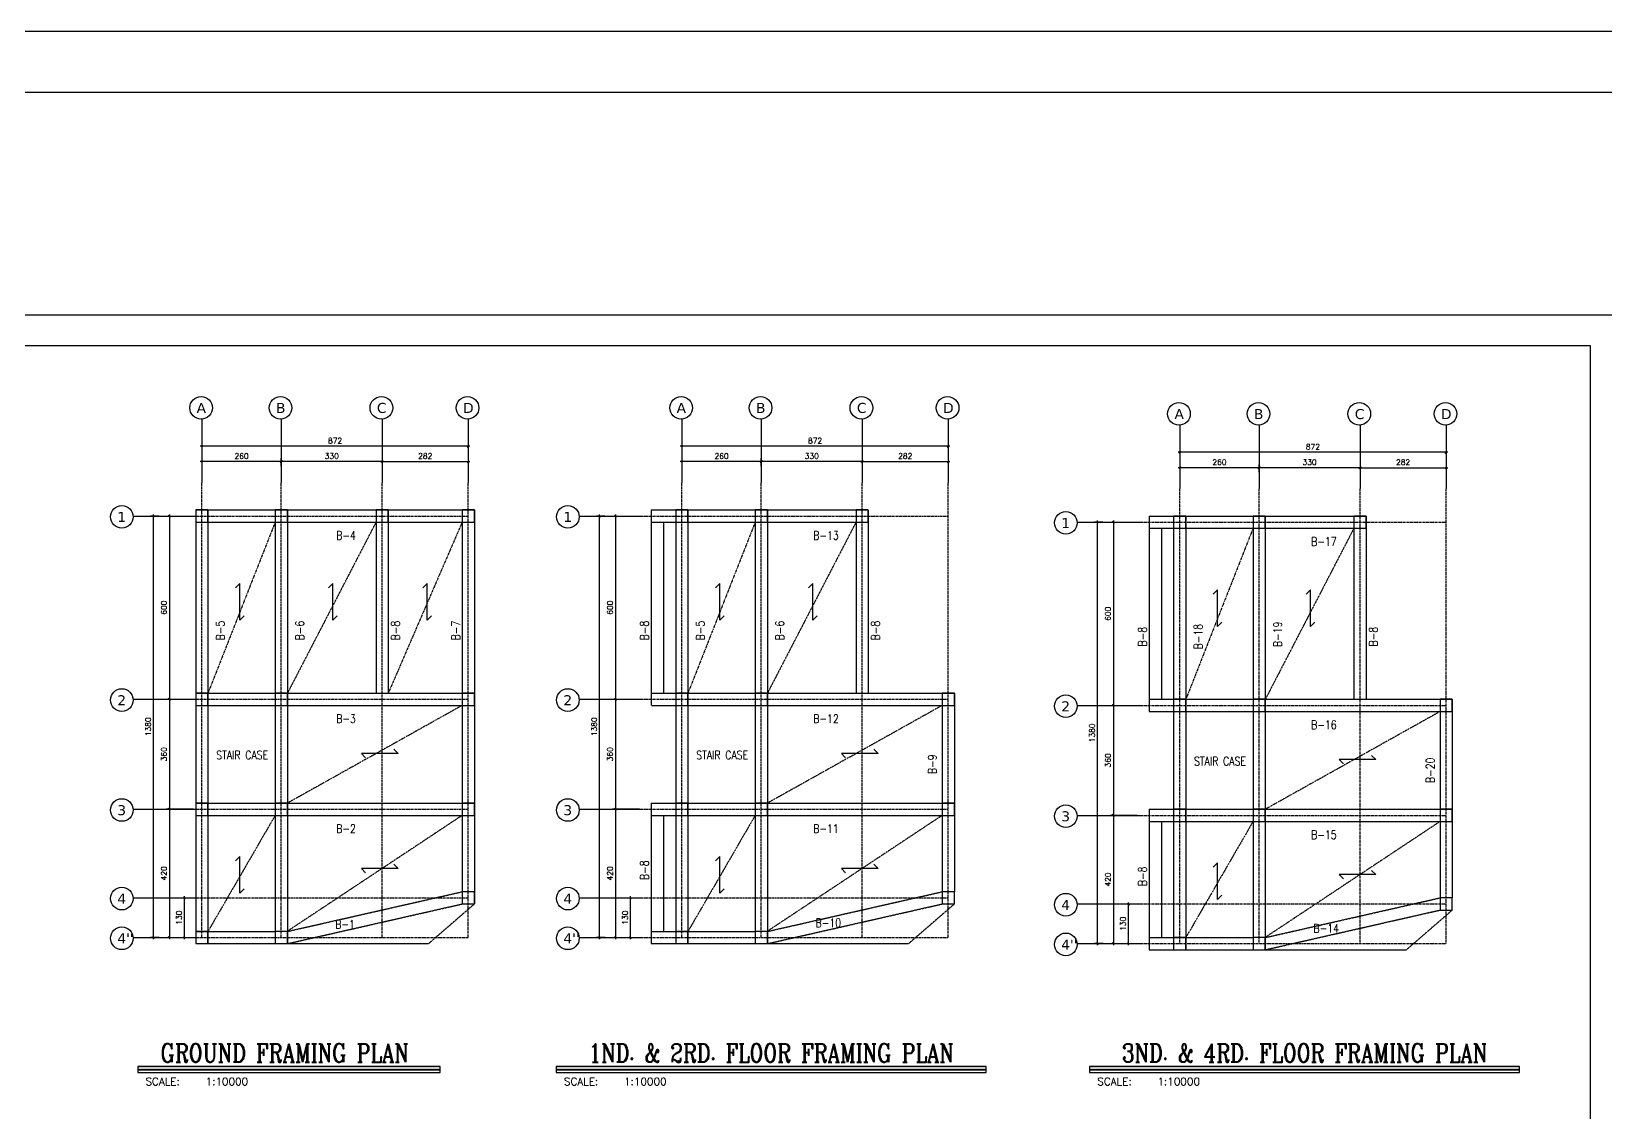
# Model space of a CAD drawing. Header units: millimetres. Extents: x -231 to 30223, y -7037 to 7120.
# Drawn here: x 12472 to 17623, y 3581 to 7120 of the extents above; entities that cross this region are included whole.
import ezdxf
from ezdxf.enums import TextEntityAlignment as Align

# ---------------------------------------------------------------- set-up
doc = ezdxf.new("R2010")
doc.units = ezdxf.units.MM
for name, pattern in [('CENTER', [2, 1.25, -0.25, 0.25, -0.25]), ('DASHDOT', [1, 0.5, -0.25, 0, -0.25]), ('DASHED', [0.75, 0.5, -0.25]), ('HIDDEN2', [4.7625, 3.175, -1.5875])]:
    doc.linetypes.add(name, pattern=pattern)
for name, color, linetype in [('2', 2, 'Continuous'), ('3', 3, 'Continuous'), ('44', 150, 'Continuous'), ('AXE', 8, 'CENTER'), ('AXIS', 1, 'CENTER'), ('CADR', 2, 'Continuous'), ('ESTILA', 7, 'Continuous'), ('FOUN', 7, 'Continuous'), ('FR', 2, 'Continuous'), ('j', 1, 'Continuous'), ('ST', 6, 'CENTER'), ('TEX', 4, 'Continuous'), ('TX', 2, 'Continuous')]:
    doc.layers.add(name, color=color, linetype=linetype)
doc.styles.add('KATEB', font='verdana.ttf')
doc.styles.add('RC2', font='ROMANC.SHX', dxfattribs={"height": 25})
doc.styles.add('RC5', font='ROMANC.SHX', dxfattribs={"height": 50})
doc.styles.add('ROMAND', font='ROMAND.shx', dxfattribs={"width": 0.8})
doc.styles.add('ROMANS', font='romans.shx')
doc.dimstyles.new('dim1.100e', dxfattribs={"dimscale": 100, "dimtxt": 0.18, "dimasz": 0.07, "dimexe": 0.1, "dimexo": 0.1, "dimgap": 0.09, "dimtad": 1, "dimdec": 0, "dimzin": 9, "dimdsep": 46, "dimtxsty": 'ROMANS', "dimblk1": 'OBLIQUE', "dimblk2": 'OBLIQUE', "dimsah": 1, "dimcen": 0.1, "dimdle": 0.05, "dimclrd": 8, "dimclre": 8, "dimclrt": 81, "dimadec": 0, "dimazin": 0, "dimtfac": 1, "dimtdec": 0, "dimtix": 1, "dimtofl": 0, "dimtmove": 0, "dimatfit": 0, "dimldrblk": 'OBLIQUE', "dimfxl": 1, "dimtolj": 1, "dimtzin": 0, "dimarcsym": 0})

# ---------------------------------------------------------------- blocks, each defined once
blk = doc.blocks.new('C')
at = {"layer": 'FOUN'}
blk.add_lwpolyline([(-20, 20), (-20, -20), (20, -20), (20, 20)], close=True, dxfattribs=at)
blk = doc.blocks.new('_Oblique')
at = {"layer": 'AXIS', "color": 0, "lineweight": -2}
blk.add_line((-0.5, -0.5), (0.5, 0.5), dxfattribs=at)
blk = doc.blocks.new('*D229')
at = {"layer": '2', "color": 8, "linetype": 'ByBlock', "lineweight": -2, "transparency": 16777216}
blk.add_line((13614.1, 5712.1), (13906.1, 5712.1), dxfattribs=at)
at = {"layer": '2', "color": 8, "linetype": 'ByBlock', "lineweight": -2, "transparency": 16777216, "xscale": 7.000000000000001, "yscale": 7.000000000000001, "zscale": 7.000000000000001, "rotation": 180}
blk.add_blockref('_Oblique', (13619.1, 5712.1), dxfattribs=at)
at = {"layer": '2', "color": 8, "linetype": 'ByBlock', "lineweight": -2, "transparency": 16777216, "xscale": 7.000000000000001, "yscale": 7.000000000000001, "zscale": 7.000000000000001}
blk.add_blockref('_Oblique', (13901.1, 5712.1), dxfattribs=at)
at = {"layer": '2', "color": 81, "linetype": 'ByBlock', "transparency": 16777216, "insert": (13760.1, 5730.1), "char_height": 18, "attachment_point": 5, "style": 'ROMANS'}
blk.add_mtext('\\A1;282', dxfattribs=at)
blk = doc.blocks.new('*D230')
at = {"layer": '2', "color": 8, "linetype": 'ByBlock', "lineweight": -2, "transparency": 16777216}
for p, q in [((13029.1, 5752.5), (13029.1, 5702.1)), ((13289.1, 5752.5), (13289.1, 5702.1)), ((13294.1, 5712.1), (13024.1, 5712.1))]:
    blk.add_line(p, q, dxfattribs=at)
at = {"layer": '2', "color": 8, "linetype": 'ByBlock', "lineweight": -2, "transparency": 16777216, "xscale": 7.000000000000001, "yscale": 7.000000000000001, "zscale": 7.000000000000001, "rotation": 180}
blk.add_blockref('_Oblique', (13029.1, 5712.1), dxfattribs=at)
at = {"layer": '2', "color": 8, "linetype": 'ByBlock', "lineweight": -2, "transparency": 16777216, "xscale": 7.000000000000001, "yscale": 7.000000000000001, "zscale": 7.000000000000001}
blk.add_blockref('_Oblique', (13289.1, 5712.1), dxfattribs=at)
at = {"layer": '2', "color": 81, "linetype": 'ByBlock', "transparency": 16777216, "insert": (13159.1, 5730.1), "char_height": 18, "attachment_point": 5, "style": 'ROMANS'}
blk.add_mtext('\\A1;260', dxfattribs=at)
blk = doc.blocks.new('*D231')
at = {"layer": '2', "color": 8, "linetype": 'ByBlock', "lineweight": -2, "transparency": 16777216}
for p, q in [((13289.1, 5697.1), (13289.1, 5722.1)), ((13624.1, 5712.1), (13284.1, 5712.1))]:
    blk.add_line(p, q, dxfattribs=at)
at = {"layer": '2', "color": 8, "linetype": 'ByBlock', "lineweight": -2, "transparency": 16777216, "xscale": 7.000000000000001, "yscale": 7.000000000000001, "zscale": 7.000000000000001, "rotation": 180}
blk.add_blockref('_Oblique', (13289.1, 5712.1), dxfattribs=at)
at = {"layer": '2', "color": 8, "linetype": 'ByBlock', "lineweight": -2, "transparency": 16777216, "xscale": 7.000000000000001, "yscale": 7.000000000000001, "zscale": 7.000000000000001}
blk.add_blockref('_Oblique', (13619.1, 5712.1), dxfattribs=at)
at = {"layer": '2', "color": 81, "linetype": 'ByBlock', "transparency": 16777216, "insert": (13454.1, 5730.1), "char_height": 18, "attachment_point": 5, "style": 'ROMANS'}
blk.add_mtext('\\A1;330', dxfattribs=at)
blk = doc.blocks.new('*D245')
at = {"layer": '2', "color": 8, "linetype": 'ByBlock', "lineweight": -2, "transparency": 16777216}
for p, q in [((12922.9, 4938.8), (12922.9, 4568.8)), ((13001.7, 4573.8), (12912.9, 4573.8))]:
    blk.add_line(p, q, dxfattribs=at)
at = {"layer": '2', "color": 8, "linetype": 'ByBlock', "lineweight": -2, "transparency": 16777216, "xscale": 7.000000000000001, "yscale": 7.000000000000001, "zscale": 7.000000000000001}
for p, rotation in [((12922.9, 4933.8), 90), ((12922.9, 4573.8), 270)]:
    blk.add_blockref('_Oblique', p, dxfattribs=dict(at, rotation=rotation))
at = {"layer": '2', "color": 81, "linetype": 'ByBlock', "transparency": 16777216, "insert": (12904.9, 4753.8), "char_height": 18, "attachment_point": 5, "rotation": 90, "style": 'ROMANS'}
blk.add_mtext('\\A1;360', dxfattribs=at)
blk = doc.blocks.new('*D246')
at = {"layer": '2', "color": 8, "linetype": 'ByBlock', "lineweight": -2, "transparency": 16777216}
for p, q in [((12887.9, 5533.8), (12861.2, 5533.8)), ((12871.2, 4148.8), (12871.2, 5538.8)), ((12889.5, 4153.8), (12861.2, 4153.8))]:
    blk.add_line(p, q, dxfattribs=at)
at = {"layer": '2', "color": 8, "linetype": 'ByBlock', "lineweight": -2, "transparency": 16777216, "xscale": 7.000000000000001, "yscale": 7.000000000000001, "zscale": 7.000000000000001}
for p, rotation in [((12871.2, 5533.8), 90), ((12871.2, 4153.8), 270)]:
    blk.add_blockref('_Oblique', p, dxfattribs=dict(at, rotation=rotation))
at = {"layer": '2', "color": 81, "linetype": 'ByBlock', "transparency": 16777216, "insert": (12853.2, 4843.8), "char_height": 18, "attachment_point": 5, "rotation": 90, "style": 'ROMANS'}
blk.add_mtext('\\A1;1380', dxfattribs=at)
blk = doc.blocks.new('*D251')
at = {"layer": '2', "color": 8, "linetype": 'ByBlock', "lineweight": -2, "transparency": 16777216}
for p, q in [((13001.7, 4573.8), (12912.9, 4573.8)), ((12922.9, 4578.8), (12922.9, 4148.8))]:
    blk.add_line(p, q, dxfattribs=at)
at = {"layer": '2', "color": 8, "linetype": 'ByBlock', "lineweight": -2, "transparency": 16777216, "xscale": 7.000000000000001, "yscale": 7.000000000000001, "zscale": 7.000000000000001}
for p, rotation in [((12922.9, 4573.8), 90), ((12922.9, 4153.8), 270)]:
    blk.add_blockref('_Oblique', p, dxfattribs=dict(at, rotation=rotation))
at = {"layer": '2', "color": 81, "linetype": 'ByBlock', "transparency": 16777216, "insert": (12904.9, 4363.8), "char_height": 18, "attachment_point": 5, "rotation": 90, "style": 'ROMANS'}
blk.add_mtext('\\A1;420', dxfattribs=at)
blk = doc.blocks.new('*D252')
at = {"layer": '2', "color": 8, "linetype": 'ByBlock', "lineweight": -2, "transparency": 16777216}
for p, q in [((12968.2, 4283.8), (12982.3, 4283.8)), ((12972.3, 4148.8), (12972.3, 4288.8)), ((12968.2, 4153.8), (12982.3, 4153.8))]:
    blk.add_line(p, q, dxfattribs=at)
at = {"layer": '2', "color": 8, "linetype": 'ByBlock', "lineweight": -2, "transparency": 16777216, "xscale": 7.000000000000001, "yscale": 7.000000000000001, "zscale": 7.000000000000001}
for p, rotation in [((12972.3, 4283.8), 90), ((12972.3, 4153.8), 270)]:
    blk.add_blockref('_Oblique', p, dxfattribs=dict(at, rotation=rotation))
at = {"layer": '2', "color": 81, "linetype": 'ByBlock', "transparency": 16777216, "insert": (12954.3, 4218.8), "char_height": 18, "attachment_point": 5, "rotation": 90, "style": 'ROMANS'}
blk.add_mtext('\\A1;130', dxfattribs=at)
blk = doc.blocks.new('*D254')
at = {"layer": '2', "color": 8, "linetype": 'ByBlock', "lineweight": -2, "transparency": 16777216}
blk.add_line((12922.9, 5538.8), (12922.9, 4928.8), dxfattribs=at)
at = {"layer": '2', "color": 8, "linetype": 'ByBlock', "lineweight": -2, "transparency": 16777216, "xscale": 7.000000000000001, "yscale": 7.000000000000001, "zscale": 7.000000000000001}
for p, rotation in [((12922.9, 5533.8), 90), ((12922.9, 4933.8), 270)]:
    blk.add_blockref('_Oblique', p, dxfattribs=dict(at, rotation=rotation))
at = {"layer": '2', "color": 81, "linetype": 'ByBlock', "transparency": 16777216, "insert": (12904.9, 5233.8), "char_height": 18, "attachment_point": 5, "rotation": 90, "style": 'ROMANS'}
blk.add_mtext('\\A1;600', dxfattribs=at)
blk = doc.blocks.new('*D749')
at = {"layer": '2', "color": 8, "linetype": 'ByBlock', "lineweight": -2, "transparency": 16777216}
for p, q in [((13906.1, 5762.5), (13024.1, 5762.5)), ((13029.1, 5766.9), (13029.1, 5752.5)), ((13901.1, 5766.9), (13901.1, 5752.5))]:
    blk.add_line(p, q, dxfattribs=at)
at = {"layer": '2', "color": 8, "linetype": 'ByBlock', "lineweight": -2, "transparency": 16777216, "xscale": 7.000000000000001, "yscale": 7.000000000000001, "zscale": 7.000000000000001, "rotation": 180}
blk.add_blockref('_Oblique', (13029.1, 5762.5), dxfattribs=at)
at = {"layer": '2', "color": 8, "linetype": 'ByBlock', "lineweight": -2, "transparency": 16777216, "xscale": 7.000000000000001, "yscale": 7.000000000000001, "zscale": 7.000000000000001}
blk.add_blockref('_Oblique', (13901.1, 5762.5), dxfattribs=at)
at = {"layer": '2', "color": 81, "linetype": 'ByBlock', "transparency": 16777216, "insert": (13465.1, 5780.5), "char_height": 18, "attachment_point": 5, "style": 'ROMANS'}
blk.add_mtext('\\A1;872', dxfattribs=at)
blk = doc.blocks.new('*D362')
at = {"layer": '2', "color": 8, "linetype": 'ByBlock', "lineweight": -2, "transparency": 16777216}
for p, q in [((16229.3, 5732.5), (16229.3, 5682.1)), ((16489.3, 5732.5), (16489.3, 5682.1)), ((16494.3, 5692.1), (16224.3, 5692.1))]:
    blk.add_line(p, q, dxfattribs=at)
at = {"layer": '2', "color": 8, "linetype": 'ByBlock', "lineweight": -2, "transparency": 16777216, "xscale": 7.000000000000001, "yscale": 7.000000000000001, "zscale": 7.000000000000001, "rotation": 180}
blk.add_blockref('_Oblique', (16229.3, 5692.1), dxfattribs=at)
at = {"layer": '2', "color": 8, "linetype": 'ByBlock', "lineweight": -2, "transparency": 16777216, "xscale": 7.000000000000001, "yscale": 7.000000000000001, "zscale": 7.000000000000001}
blk.add_blockref('_Oblique', (16489.3, 5692.1), dxfattribs=at)
at = {"layer": '2', "color": 81, "linetype": 'ByBlock', "transparency": 16777216, "insert": (16359.3, 5710.1), "char_height": 18, "attachment_point": 5, "style": 'ROMANS'}
blk.add_mtext('\\A1;260', dxfattribs=at)
blk = doc.blocks.new('*D755')
at = {"layer": '2', "color": 8, "linetype": 'ByBlock', "lineweight": -2, "transparency": 16777216}
for p, q in [((17106.3, 5742.5), (16224.3, 5742.5)), ((16229.3, 5746.9), (16229.3, 5732.5)), ((17101.3, 5746.9), (17101.3, 5732.5))]:
    blk.add_line(p, q, dxfattribs=at)
at = {"layer": '2', "color": 8, "linetype": 'ByBlock', "lineweight": -2, "transparency": 16777216, "xscale": 7.000000000000001, "yscale": 7.000000000000001, "zscale": 7.000000000000001, "rotation": 180}
blk.add_blockref('_Oblique', (16229.3, 5742.5), dxfattribs=at)
at = {"layer": '2', "color": 8, "linetype": 'ByBlock', "lineweight": -2, "transparency": 16777216, "xscale": 7.000000000000001, "yscale": 7.000000000000001, "zscale": 7.000000000000001}
blk.add_blockref('_Oblique', (17101.3, 5742.5), dxfattribs=at)
at = {"layer": '2', "color": 81, "linetype": 'ByBlock', "transparency": 16777216, "insert": (16665.3, 5760.5), "char_height": 18, "attachment_point": 5, "style": 'ROMANS'}
blk.add_mtext('\\A1;872', dxfattribs=at)
blk = doc.blocks.new('*D363')
at = {"layer": '2', "color": 8, "linetype": 'ByBlock', "lineweight": -2, "transparency": 16777216}
blk.add_line((15185, 5712.1), (15477, 5712.1), dxfattribs=at)
at = {"layer": '2', "color": 8, "linetype": 'ByBlock', "lineweight": -2, "transparency": 16777216, "xscale": 7.000000000000001, "yscale": 7.000000000000001, "zscale": 7.000000000000001, "rotation": 180}
blk.add_blockref('_Oblique', (15190, 5712.1), dxfattribs=at)
at = {"layer": '2', "color": 8, "linetype": 'ByBlock', "lineweight": -2, "transparency": 16777216, "xscale": 7.000000000000001, "yscale": 7.000000000000001, "zscale": 7.000000000000001}
blk.add_blockref('_Oblique', (15472, 5712.1), dxfattribs=at)
at = {"layer": '2', "color": 81, "linetype": 'ByBlock', "transparency": 16777216, "insert": (15331, 5730.1), "char_height": 18, "attachment_point": 5, "style": 'ROMANS'}
blk.add_mtext('\\A1;282', dxfattribs=at)
blk = doc.blocks.new('*D364')
at = {"layer": '2', "color": 8, "linetype": 'ByBlock', "lineweight": -2, "transparency": 16777216}
for p, q in [((14600, 5752.5), (14600, 5702.1)), ((14860, 5752.5), (14860, 5702.1)), ((14865, 5712.1), (14595, 5712.1))]:
    blk.add_line(p, q, dxfattribs=at)
at = {"layer": '2', "color": 8, "linetype": 'ByBlock', "lineweight": -2, "transparency": 16777216, "xscale": 7.000000000000001, "yscale": 7.000000000000001, "zscale": 7.000000000000001, "rotation": 180}
blk.add_blockref('_Oblique', (14600, 5712.1), dxfattribs=at)
at = {"layer": '2', "color": 8, "linetype": 'ByBlock', "lineweight": -2, "transparency": 16777216, "xscale": 7.000000000000001, "yscale": 7.000000000000001, "zscale": 7.000000000000001}
blk.add_blockref('_Oblique', (14860, 5712.1), dxfattribs=at)
at = {"layer": '2', "color": 81, "linetype": 'ByBlock', "transparency": 16777216, "insert": (14730, 5730.1), "char_height": 18, "attachment_point": 5, "style": 'ROMANS'}
blk.add_mtext('\\A1;260', dxfattribs=at)
blk = doc.blocks.new('*D365')
at = {"layer": '2', "color": 8, "linetype": 'ByBlock', "lineweight": -2, "transparency": 16777216}
for p, q in [((14860, 5697.1), (14860, 5722.1)), ((15195, 5712.1), (14855, 5712.1))]:
    blk.add_line(p, q, dxfattribs=at)
at = {"layer": '2', "color": 8, "linetype": 'ByBlock', "lineweight": -2, "transparency": 16777216, "xscale": 7.000000000000001, "yscale": 7.000000000000001, "zscale": 7.000000000000001, "rotation": 180}
blk.add_blockref('_Oblique', (14860, 5712.1), dxfattribs=at)
at = {"layer": '2', "color": 8, "linetype": 'ByBlock', "lineweight": -2, "transparency": 16777216, "xscale": 7.000000000000001, "yscale": 7.000000000000001, "zscale": 7.000000000000001}
blk.add_blockref('_Oblique', (15190, 5712.1), dxfattribs=at)
at = {"layer": '2', "color": 81, "linetype": 'ByBlock', "transparency": 16777216, "insert": (15025, 5730.1), "char_height": 18, "attachment_point": 5, "style": 'ROMANS'}
blk.add_mtext('\\A1;330', dxfattribs=at)
blk = doc.blocks.new('*D366')
at = {"layer": '2', "color": 8, "linetype": 'ByBlock', "lineweight": -2, "transparency": 16777216}
for p, q in [((16824.3, 5692.1), (16484.3, 5692.1)), ((16489.3, 5677.1), (16489.3, 5702.1))]:
    blk.add_line(p, q, dxfattribs=at)
at = {"layer": '2', "color": 8, "linetype": 'ByBlock', "lineweight": -2, "transparency": 16777216, "xscale": 7.000000000000001, "yscale": 7.000000000000001, "zscale": 7.000000000000001, "rotation": 180}
blk.add_blockref('_Oblique', (16489.3, 5692.1), dxfattribs=at)
at = {"layer": '2', "color": 8, "linetype": 'ByBlock', "lineweight": -2, "transparency": 16777216, "xscale": 7.000000000000001, "yscale": 7.000000000000001, "zscale": 7.000000000000001}
blk.add_blockref('_Oblique', (16819.3, 5692.1), dxfattribs=at)
at = {"layer": '2', "color": 81, "linetype": 'ByBlock', "transparency": 16777216, "insert": (16654.3, 5710.1), "char_height": 18, "attachment_point": 5, "style": 'ROMANS'}
blk.add_mtext('\\A1;330', dxfattribs=at)
blk = doc.blocks.new('*D367')
at = {"layer": '2', "color": 8, "linetype": 'ByBlock', "lineweight": -2, "transparency": 16777216}
for p, q in [((16012.2, 4918.8), (16012.2, 4548.8)), ((16090.9, 4553.8), (16002.2, 4553.8))]:
    blk.add_line(p, q, dxfattribs=at)
at = {"layer": '2', "color": 8, "linetype": 'ByBlock', "lineweight": -2, "transparency": 16777216, "xscale": 7.000000000000001, "yscale": 7.000000000000001, "zscale": 7.000000000000001}
for p, rotation in [((16012.2, 4913.8), 90), ((16012.2, 4553.8), 270)]:
    blk.add_blockref('_Oblique', p, dxfattribs=dict(at, rotation=rotation))
at = {"layer": '2', "color": 81, "linetype": 'ByBlock', "transparency": 16777216, "insert": (15994.2, 4733.8), "char_height": 18, "attachment_point": 5, "rotation": 90, "style": 'ROMANS'}
blk.add_mtext('\\A1;360', dxfattribs=at)
blk = doc.blocks.new('*D368')
at = {"layer": '2', "color": 8, "linetype": 'ByBlock', "lineweight": -2, "transparency": 16777216}
for p, q in [((15977.2, 5513.8), (15950.4, 5513.8)), ((15960.4, 4128.8), (15960.4, 5518.8)), ((15978.7, 4133.8), (15950.4, 4133.8))]:
    blk.add_line(p, q, dxfattribs=at)
at = {"layer": '2', "color": 8, "linetype": 'ByBlock', "lineweight": -2, "transparency": 16777216, "xscale": 7.000000000000001, "yscale": 7.000000000000001, "zscale": 7.000000000000001}
for p, rotation in [((15960.4, 5513.8), 90), ((15960.4, 4133.8), 270)]:
    blk.add_blockref('_Oblique', p, dxfattribs=dict(at, rotation=rotation))
at = {"layer": '2', "color": 81, "linetype": 'ByBlock', "transparency": 16777216, "insert": (15942.4, 4823.8), "char_height": 18, "attachment_point": 5, "rotation": 90, "style": 'ROMANS'}
blk.add_mtext('\\A1;1380', dxfattribs=at)
blk = doc.blocks.new('*D369')
at = {"layer": '2', "color": 8, "linetype": 'ByBlock', "lineweight": -2, "transparency": 16777216}
for p, q in [((14382.8, 4938.8), (14382.8, 4568.8)), ((14461.5, 4573.8), (14372.8, 4573.8))]:
    blk.add_line(p, q, dxfattribs=at)
at = {"layer": '2', "color": 8, "linetype": 'ByBlock', "lineweight": -2, "transparency": 16777216, "xscale": 7.000000000000001, "yscale": 7.000000000000001, "zscale": 7.000000000000001}
for p, rotation in [((14382.8, 4933.8), 90), ((14382.8, 4573.8), 270)]:
    blk.add_blockref('_Oblique', p, dxfattribs=dict(at, rotation=rotation))
at = {"layer": '2', "color": 81, "linetype": 'ByBlock', "transparency": 16777216, "insert": (14364.8, 4753.8), "char_height": 18, "attachment_point": 5, "rotation": 90, "style": 'ROMANS'}
blk.add_mtext('\\A1;360', dxfattribs=at)
blk = doc.blocks.new('*D370')
at = {"layer": '2', "color": 8, "linetype": 'ByBlock', "lineweight": -2, "transparency": 16777216}
for p, q in [((14347.8, 5533.8), (14321, 5533.8)), ((14331, 4148.8), (14331, 5538.8)), ((14349.4, 4153.8), (14321, 4153.8))]:
    blk.add_line(p, q, dxfattribs=at)
at = {"layer": '2', "color": 8, "linetype": 'ByBlock', "lineweight": -2, "transparency": 16777216, "xscale": 7.000000000000001, "yscale": 7.000000000000001, "zscale": 7.000000000000001}
for p, rotation in [((14331, 5533.8), 90), ((14331, 4153.8), 270)]:
    blk.add_blockref('_Oblique', p, dxfattribs=dict(at, rotation=rotation))
at = {"layer": '2', "color": 81, "linetype": 'ByBlock', "transparency": 16777216, "insert": (14313, 4843.8), "char_height": 18, "attachment_point": 5, "rotation": 90, "style": 'ROMANS'}
blk.add_mtext('\\A1;1380', dxfattribs=at)
blk = doc.blocks.new('*D371')
at = {"layer": '2', "color": 8, "linetype": 'ByBlock', "lineweight": -2, "transparency": 16777216}
for p, q in [((14461.5, 4573.8), (14372.8, 4573.8)), ((14382.8, 4578.8), (14382.8, 4148.8))]:
    blk.add_line(p, q, dxfattribs=at)
at = {"layer": '2', "color": 8, "linetype": 'ByBlock', "lineweight": -2, "transparency": 16777216, "xscale": 7.000000000000001, "yscale": 7.000000000000001, "zscale": 7.000000000000001}
for p, rotation in [((14382.8, 4573.8), 90), ((14382.8, 4153.8), 270)]:
    blk.add_blockref('_Oblique', p, dxfattribs=dict(at, rotation=rotation))
at = {"layer": '2', "color": 81, "linetype": 'ByBlock', "transparency": 16777216, "insert": (14364.8, 4363.8), "char_height": 18, "attachment_point": 5, "rotation": 90, "style": 'ROMANS'}
blk.add_mtext('\\A1;420', dxfattribs=at)
blk = doc.blocks.new('*D372')
at = {"layer": '2', "color": 8, "linetype": 'ByBlock', "lineweight": -2, "transparency": 16777216}
for p, q in [((14428.1, 4283.8), (14442.2, 4283.8)), ((14432.2, 4148.8), (14432.2, 4288.8)), ((14428.1, 4153.8), (14442.2, 4153.8))]:
    blk.add_line(p, q, dxfattribs=at)
at = {"layer": '2', "color": 8, "linetype": 'ByBlock', "lineweight": -2, "transparency": 16777216, "xscale": 7.000000000000001, "yscale": 7.000000000000001, "zscale": 7.000000000000001}
for p, rotation in [((14432.2, 4283.8), 90), ((14432.2, 4153.8), 270)]:
    blk.add_blockref('_Oblique', p, dxfattribs=dict(at, rotation=rotation))
at = {"layer": '2', "color": 81, "linetype": 'ByBlock', "transparency": 16777216, "insert": (14414.2, 4218.8), "char_height": 18, "attachment_point": 5, "rotation": 90, "style": 'ROMANS'}
blk.add_mtext('\\A1;130', dxfattribs=at)
blk = doc.blocks.new('*D373')
at = {"layer": '2', "color": 8, "linetype": 'ByBlock', "lineweight": -2, "transparency": 16777216}
for p, q in [((16090.9, 4553.8), (16002.2, 4553.8)), ((16012.2, 4558.8), (16012.2, 4128.8))]:
    blk.add_line(p, q, dxfattribs=at)
at = {"layer": '2', "color": 8, "linetype": 'ByBlock', "lineweight": -2, "transparency": 16777216, "xscale": 7.000000000000001, "yscale": 7.000000000000001, "zscale": 7.000000000000001}
for p, rotation in [((16012.2, 4553.8), 90), ((16012.2, 4133.8), 270)]:
    blk.add_blockref('_Oblique', p, dxfattribs=dict(at, rotation=rotation))
at = {"layer": '2', "color": 81, "linetype": 'ByBlock', "transparency": 16777216, "insert": (15994.2, 4343.8), "char_height": 18, "attachment_point": 5, "rotation": 90, "style": 'ROMANS'}
blk.add_mtext('\\A1;420', dxfattribs=at)
blk = doc.blocks.new('*D374')
at = {"layer": '2', "color": 8, "linetype": 'ByBlock', "lineweight": -2, "transparency": 16777216}
for p, q in [((16057.5, 4263.8), (16071.6, 4263.8)), ((16061.6, 4128.8), (16061.6, 4268.8)), ((16057.5, 4133.8), (16071.6, 4133.8))]:
    blk.add_line(p, q, dxfattribs=at)
at = {"layer": '2', "color": 8, "linetype": 'ByBlock', "lineweight": -2, "transparency": 16777216, "xscale": 7.000000000000001, "yscale": 7.000000000000001, "zscale": 7.000000000000001}
for p, rotation in [((16061.6, 4263.8), 90), ((16061.6, 4133.8), 270)]:
    blk.add_blockref('_Oblique', p, dxfattribs=dict(at, rotation=rotation))
at = {"layer": '2', "color": 81, "linetype": 'ByBlock', "transparency": 16777216, "insert": (16043.6, 4198.8), "char_height": 18, "attachment_point": 5, "rotation": 90, "style": 'ROMANS'}
blk.add_mtext('\\A1;130', dxfattribs=at)
blk = doc.blocks.new('*D375')
at = {"layer": '2', "color": 8, "linetype": 'ByBlock', "lineweight": -2, "transparency": 16777216}
blk.add_line((14382.8, 5538.8), (14382.8, 4928.8), dxfattribs=at)
at = {"layer": '2', "color": 8, "linetype": 'ByBlock', "lineweight": -2, "transparency": 16777216, "xscale": 7.000000000000001, "yscale": 7.000000000000001, "zscale": 7.000000000000001}
for p, rotation in [((14382.8, 5533.8), 90), ((14382.8, 4933.8), 270)]:
    blk.add_blockref('_Oblique', p, dxfattribs=dict(at, rotation=rotation))
at = {"layer": '2', "color": 81, "linetype": 'ByBlock', "transparency": 16777216, "insert": (14364.8, 5233.8), "char_height": 18, "attachment_point": 5, "rotation": 90, "style": 'ROMANS'}
blk.add_mtext('\\A1;600', dxfattribs=at)
blk = doc.blocks.new('*D376')
at = {"layer": '2', "color": 8, "linetype": 'ByBlock', "lineweight": -2, "transparency": 16777216}
blk.add_line((16012.2, 5518.8), (16012.2, 4908.8), dxfattribs=at)
at = {"layer": '2', "color": 8, "linetype": 'ByBlock', "lineweight": -2, "transparency": 16777216, "xscale": 7.000000000000001, "yscale": 7.000000000000001, "zscale": 7.000000000000001}
for p, rotation in [((16012.2, 5513.8), 90), ((16012.2, 4913.8), 270)]:
    blk.add_blockref('_Oblique', p, dxfattribs=dict(at, rotation=rotation))
at = {"layer": '2', "color": 81, "linetype": 'ByBlock', "transparency": 16777216, "insert": (15994.2, 5213.8), "char_height": 18, "attachment_point": 5, "rotation": 90, "style": 'ROMANS'}
blk.add_mtext('\\A1;600', dxfattribs=at)
blk = doc.blocks.new('*D388')
at = {"layer": '2', "color": 8, "linetype": 'ByBlock', "lineweight": -2, "transparency": 16777216}
blk.add_line((16814.3, 5692.1), (17106.3, 5692.1), dxfattribs=at)
at = {"layer": '2', "color": 8, "linetype": 'ByBlock', "lineweight": -2, "transparency": 16777216, "xscale": 7.000000000000001, "yscale": 7.000000000000001, "zscale": 7.000000000000001, "rotation": 180}
blk.add_blockref('_Oblique', (16819.3, 5692.1), dxfattribs=at)
at = {"layer": '2', "color": 8, "linetype": 'ByBlock', "lineweight": -2, "transparency": 16777216, "xscale": 7.000000000000001, "yscale": 7.000000000000001, "zscale": 7.000000000000001}
blk.add_blockref('_Oblique', (17101.3, 5692.1), dxfattribs=at)
at = {"layer": '2', "color": 81, "linetype": 'ByBlock', "transparency": 16777216, "insert": (16960.3, 5710.1), "char_height": 18, "attachment_point": 5, "style": 'ROMANS'}
blk.add_mtext('\\A1;282', dxfattribs=at)
blk = doc.blocks.new('*D756')
at = {"layer": '2', "color": 8, "linetype": 'ByBlock', "lineweight": -2, "transparency": 16777216}
for p, q in [((15477, 5762.5), (14595, 5762.5)), ((14600, 5766.9), (14600, 5752.5)), ((15472, 5766.9), (15472, 5752.5))]:
    blk.add_line(p, q, dxfattribs=at)
at = {"layer": '2', "color": 8, "linetype": 'ByBlock', "lineweight": -2, "transparency": 16777216, "xscale": 7.000000000000001, "yscale": 7.000000000000001, "zscale": 7.000000000000001, "rotation": 180}
blk.add_blockref('_Oblique', (14600, 5762.5), dxfattribs=at)
at = {"layer": '2', "color": 8, "linetype": 'ByBlock', "lineweight": -2, "transparency": 16777216, "xscale": 7.000000000000001, "yscale": 7.000000000000001, "zscale": 7.000000000000001}
blk.add_blockref('_Oblique', (15472, 5762.5), dxfattribs=at)
at = {"layer": '2', "color": 81, "linetype": 'ByBlock', "transparency": 16777216, "insert": (15036, 5780.5), "char_height": 18, "attachment_point": 5, "style": 'ROMANS'}
blk.add_mtext('\\A1;872', dxfattribs=at)

msp = doc.modelspace()

# ---------------------------------------------------------------- linework, layer by layer
at = {"color": 190, "linetype": 'DASHED'}
for centre, start in [((13880.610529, 4263.988652), 309.121389427), ((13920.610529, 4263.979129), 310.91438322)]:
    msp.add_arc(centre, 0.5, start, 0, dxfattribs=at)
at = {"layer": '2'}
for p, q in [((13029.110529, 5851.204878), (13029.110529, 5643.750814)), ((13289.110529, 5851.204878), (13289.110529, 5643.750814)), ((13619.110529, 5851.204878), (13619.110529, 5643.750814)), ((13901.110529, 5851.204878), (13901.110529, 5643.750814)), ((14599.963332, 5851.204878), (14599.963332, 5643.750814)), ((14859.963332, 5851.204878), (14859.963332, 5643.750814)), ((15189.963332, 5851.204878), (15189.963332, 5643.750814)), ((15471.963332, 5851.204878), (15471.963332, 5643.750814)), ((16229.337906, 5831.204878), (16229.337906, 5623.750814)), ((16489.337906, 5831.204878), (16489.337906, 5623.750814)), ((16819.337906, 5831.204878), (16819.337906, 5623.750814)), ((17101.337906, 5831.204878), (17101.337906, 5623.750814)), ((12804.198988, 5533.750814), (13011.653052, 5533.750814)), ((14264.05179, 5533.750814), (14471.505854, 5533.750814)), ((15893.426365, 5513.750814), (16100.880429, 5513.750814)), ((12804.198988, 4933.750814), (13011.653052, 4933.750814)), ((14264.05179, 4933.750814), (14471.505854, 4933.750814)), ((15893.426365, 4913.750814), (16100.880429, 4913.750814)), ((12804.198988, 4573.750814), (13011.653052, 4573.750814)), ((14264.05179, 4573.750814), (14471.505854, 4573.750814)), ((15893.426365, 4553.750814), (16100.880429, 4553.750814)), ((12804.198988, 4283.750814), (13011.653052, 4283.750814)), ((14264.05179, 4283.750814), (14471.505854, 4283.750814)), ((15893.426365, 4263.750814), (16100.880429, 4263.750814)), ((12804.198988, 4153.750814), (13011.653052, 4153.750814)), ((14264.05179, 4153.750814), (14471.505854, 4153.750814)), ((15893.426365, 4133.750814), (16100.880429, 4133.750814))]:
    msp.add_line(p, q, dxfattribs=at)
at = {"layer": '2', "ltscale": 0.1}
for centre in [(13026.705832, 5888.211199), (13286.705832, 5888.211199), (13616.705832, 5888.211199), (13898.705832, 5888.211199), (14597.558634, 5888.211199), (14857.558634, 5888.211199), (15187.558634, 5888.211199), (15469.558634, 5888.211199), (16226.933209, 5868.211199), (16486.933209, 5868.211199), (16816.933209, 5868.211199), (17098.933209, 5868.211199), (12767.192667, 5531.346117), (14227.04547, 5531.346117), (15856.420045, 5511.346117), (12767.192667, 4931.346117), (14227.04547, 4931.346117), (15856.420045, 4911.346117), (12767.192667, 4571.346117), (14227.04547, 4571.346117), (15856.420045, 4551.346117), (12767.192667, 4281.346117), (14227.04547, 4281.346117), (15856.420045, 4261.346117), (12767.192667, 4151.346117), (14227.04547, 4151.346117), (15856.420045, 4131.346117)]:
    msp.add_circle(centre, 37.084368, dxfattribs=at)
at = {"layer": '3'}
for points in [[(13809.522933, 3731.646915), (12819.37953, 3731.646915), (12819.37953, 3720.985513), (13809.522933, 3720.985513)], [(13809.522933, 3720.985513), (12819.37953, 3720.985513), (12819.37953, 3711.390257), (13809.522933, 3711.390257)], [(15596.00031, 3731.646915), (14188.794419, 3731.646915), (14188.794419, 3720.985513), (15596.00031, 3720.985513)], [(15596.00031, 3720.985513), (14188.794419, 3720.985513), (14188.794419, 3711.390257), (15596.00031, 3711.390257)], [(17341.469699, 3731.646915), (15934.263809, 3731.646915), (15934.263809, 3720.985513), (17341.469699, 3720.985513)], [(17341.469699, 3720.985513), (15934.263809, 3720.985513), (15934.263809, 3711.390257), (17341.469699, 3711.390257)]]:
    msp.add_lwpolyline(points, close=True, dxfattribs=at)
for points in [[(12819.37953, 3731.646915), (12819.37953, 3720.985513), (13809.522933, 3731.646915), (13809.522933, 3720.985513)], [(14188.794419, 3731.646915), (14188.794419, 3720.985513), (15596.00031, 3731.646915), (15596.00031, 3720.985513)], [(15934.263809, 3731.646915), (15934.263809, 3720.985513), (17341.469699, 3731.646915), (17341.469699, 3720.985513)]]:
    msp.add_trace(points, dxfattribs=at)
at = {"layer": 'AXE', "linetype": 'HIDDEN2'}
for p, q in [((13029.110529, 4153.750814), (13029.110529, 5643.750814)), ((13289.110529, 4153.750814), (13289.110529, 5643.750814)), ((13619.110529, 4153.750814), (13619.110529, 5643.750814)), ((13901.110529, 4153.750814), (13901.110529, 5643.750814)), ((14599.963332, 4153.750814), (14599.963332, 5643.750814)), ((14859.963332, 4153.750814), (14859.963332, 5643.750814)), ((15189.963332, 4153.750814), (15189.963332, 5643.750814)), ((15471.963332, 4153.750814), (15471.963332, 5643.750814)), ((16229.337906, 4133.750814), (16229.337906, 5623.750814)), ((16489.337906, 4133.750814), (16489.337906, 5623.750814)), ((16819.337906, 4133.750814), (16819.337906, 5623.750814)), ((17101.337906, 4133.750814), (17101.337906, 5623.750814)), ((13011.653052, 5533.750814), (13901.110529, 5533.750814)), ((14471.505854, 5533.750814), (15471.963332, 5533.750814)), ((16100.880429, 5513.750814), (17101.337906, 5513.750814)), ((13011.653052, 4933.750814), (13901.110529, 4933.750814)), ((14471.505854, 4933.750814), (15471.963332, 4933.750814)), ((16100.880429, 4913.750814), (17101.337906, 4913.750814)), ((13011.653052, 4573.750814), (13901.110529, 4573.750814)), ((14471.505854, 4573.750814), (15471.963332, 4573.750814)), ((16100.880429, 4553.750814), (17101.337906, 4553.750814)), ((13011.653052, 4283.750814), (13901.110529, 4283.750814)), ((14471.505854, 4283.750814), (15471.963332, 4283.750814)), ((16100.880429, 4263.750814), (17101.337906, 4263.750814)), ((13011.653052, 4153.750814), (13901.110529, 4153.750814)), ((14471.505854, 4153.750814), (15471.963332, 4153.750814)), ((16100.880429, 4133.750814), (17101.337906, 4133.750814))]:
    msp.add_line(p, q, dxfattribs=at)
at = {"layer": 'AXE', "linetype": 'DASHDOT'}
for p, q in [((13269.110529, 5513.750814), (13049.110529, 4953.750814)), ((13599.110529, 5513.750814), (13309.110529, 4953.750814)), ((13881.110529, 5513.750814), (13639.110529, 4953.750814)), ((14839.963332, 5513.750814), (14619.963332, 4953.750814)), ((15169.963332, 5513.750814), (14879.963332, 4953.750814)), ((16469.337906, 5493.750814), (16249.337906, 4933.750814)), ((16799.337906, 5493.750814), (16509.337906, 4933.750814)), ((13881.110529, 4913.750814), (13309.110529, 4593.750814)), ((15451.963332, 4913.750814), (14879.963332, 4593.750814)), ((17081.337906, 4893.750814), (16509.337906, 4573.750814)), ((13269.110529, 4553.750814), (13049.110529, 4173.750814)), ((13881.110529, 4553.750814), (13309.054426, 4174.250814)), ((14839.963332, 4553.750814), (14619.963332, 4173.750814)), ((15451.963332, 4553.750814), (14879.907229, 4174.250814)), ((16469.337906, 4533.750814), (16249.337906, 4153.750814)), ((17081.337906, 4533.750814), (16509.281803, 4154.250814))]:
    msp.add_line(p, q, dxfattribs=at)
at = {"layer": 'CADR', "color": 15}
msp.add_lwpolyline([(17672.062068, 6192.621269), (17672.062068, 252.621269), (9262.062068, 252.621269), (9262.062068, 6192.621269), (17672.062068, 6192.621269)], dxfattribs=at)
at = {"layer": 'CADR'}
msp.add_lwpolyline([(17572.062068, 6092.621269), (17572.062068, 352.621269), (9462.062068, 352.621269), (9462.062068, 6092.621269)], close=True, dxfattribs=at)
at = {"layer": 'ESTILA'}
for points in [[(30222.875793, 7120.264346), (-231.032182, 7120.264346), (-231.032182, -7037.356086), (30222.875793, -7037.356086)], [(30022.875793, 6920.264346), (-31.032182, 6920.264346), (-31.032182, -6837.356086), (30022.875793, -6837.356086)]]:
    msp.add_lwpolyline(points, close=True, dxfattribs=at)
at = {"layer": 'j'}
for points in [[(13167.306609, 5206.544642), (13153.164474, 5192.402506), (13153.164474, 5312.402506), (13139.022338, 5298.260371)], [(13471.619809, 5206.544642), (13457.477674, 5192.402506), (13457.477674, 5312.402506), (13443.335538, 5298.260371)], [(13780.219104, 5206.544642), (13766.076969, 5192.402506), (13766.076969, 5312.402506), (13751.934833, 5298.260371)], [(14738.159412, 5206.544642), (14724.017277, 5192.402506), (14724.017277, 5312.402506), (14709.875141, 5298.260371)], [(15042.472612, 5206.544642), (15028.330477, 5192.402506), (15028.330477, 5312.402506), (15014.188341, 5298.260371)], [(16367.533987, 5186.544642), (16353.391851, 5172.402506), (16353.391851, 5292.402506), (16339.249716, 5278.260371)], [(16671.847187, 5186.544642), (16657.705051, 5172.402506), (16657.705051, 5292.402506), (16643.562916, 5278.260371)], [(13656.925107, 4770.308339), (13671.067243, 4756.166203), (13551.067243, 4756.166203), (13565.209378, 4742.024067)], [(15227.77791, 4770.308339), (15241.920045, 4756.166203), (15121.920045, 4756.166203), (15136.062181, 4742.024067)], [(16857.152484, 4750.308339), (16871.29462, 4736.166203), (16751.29462, 4736.166203), (16765.436756, 4722.024067)], [(13167.306609, 4312.831964), (13153.164474, 4298.689828), (13153.164474, 4418.689828), (13139.022338, 4404.547693)], [(13656.925107, 4393.790489), (13671.067243, 4379.648354), (13551.067243, 4379.648354), (13565.209378, 4365.506218)], [(14738.159412, 4312.831964), (14724.017277, 4298.689828), (14724.017277, 4418.689828), (14709.875141, 4404.547693)], [(15227.77791, 4393.790489), (15241.920045, 4379.648354), (15121.920045, 4379.648354), (15136.062181, 4365.506218)], [(16367.533987, 4292.831964), (16353.391851, 4278.689828), (16353.391851, 4398.689828), (16339.249716, 4384.547693)], [(16857.152484, 4373.790489), (16871.29462, 4359.648354), (16751.29462, 4359.648354), (16765.436756, 4345.506218)]]:
    msp.add_lwpolyline(points, dxfattribs=at)
at = {"layer": 'ST'}
for p, q in [((13009.110529, 5553.750814), (13921.110529, 5553.750814)), ((13009.110529, 5553.750814), (13009.110529, 4133.750814)), ((13009.110529, 5513.750814), (13921.110529, 5513.750814)), ((13049.110529, 5553.750814), (13049.110529, 4133.750814)), ((13269.110529, 5553.750814), (13269.110529, 4173.750814)), ((13309.110529, 5553.750814), (13309.110529, 4133.750814)), ((13599.110529, 5553.750814), (13599.110529, 4953.750814)), ((13639.110529, 5553.750814), (13639.110529, 4953.750814)), ((13881.110529, 5553.750814), (13881.110529, 4263.988652)), ((13921.110529, 5553.750814), (13921.110529, 4263.979129)), ((14499.963332, 5553.750814), (14499.963332, 4914.250814)), ((14499.963332, 5553.750814), (15209.463332, 5553.750814)), ((14499.963332, 5513.750814), (15169.463332, 5513.750814)), ((14539.963332, 5513.750814), (14539.963332, 4953.750814)), ((14579.963332, 5553.750814), (14579.963332, 4133.750814)), ((14619.963332, 5553.750814), (14619.963332, 4133.750814)), ((14839.963332, 5553.750814), (14839.963332, 4173.750814)), ((14879.963332, 5553.750814), (14879.963332, 4133.750814)), ((15169.963332, 5513.250814), (15169.963332, 4953.750814)), ((15209.963332, 5553.250814), (15209.963332, 4953.750814)), ((16129.337906, 5533.250814), (16129.337906, 4894.250814)), ((16129.837906, 5533.750814), (16838.837906, 5533.750814)), ((16209.337906, 5533.750814), (16209.337906, 4113.750814)), ((16249.337906, 5533.750814), (16249.337906, 4113.750814)), ((16469.337906, 5533.750814), (16469.337906, 4153.750814)), ((16509.337906, 5533.750814), (16509.337906, 4113.750814)), ((16839.337906, 5533.250814), (16839.337906, 4933.750814)), ((16129.337906, 5493.750814), (16798.837906, 5493.750814)), ((16169.337906, 5493.250814), (16169.337906, 4934.250814)), ((16799.337906, 5493.250814), (16799.337906, 4933.750814)), ((13009.110529, 4953.750814), (13921.110529, 4953.750814)), ((14499.963332, 4953.750814), (15491.463332, 4953.750814)), ((15491.963332, 4953.250814), (15491.963332, 4303.750814)), ((13009.110529, 4913.750814), (13921.110529, 4913.750814)), ((14500.463332, 4913.750814), (15451.463332, 4913.750814)), ((15451.963332, 4913.250814), (15451.963332, 4304.149929)), ((16129.337906, 4933.750814), (17120.837906, 4933.750814)), ((16129.837906, 4893.750814), (17080.837906, 4893.750814)), ((17121.337906, 4933.250814), (17121.337906, 4283.750814)), ((17081.337906, 4893.250814), (17081.337906, 4284.149929)), ((13009.110529, 4593.750814), (13921.110529, 4593.750814)), ((14499.963332, 4593.750814), (15491.963332, 4593.750814)), ((14499.963332, 4593.750814), (14499.963332, 4133.750814)), ((13009.110529, 4553.750814), (13921.110529, 4553.750814)), ((14499.963332, 4553.750814), (15491.963332, 4553.750814)), ((14539.963332, 4553.750814), (14539.963332, 4173.750814)), ((16129.337906, 4573.250814), (16129.337906, 4114.250814)), ((16129.337906, 4533.750814), (17121.337906, 4533.750814)), ((16129.837906, 4573.750814), (17121.337906, 4573.750814)), ((16169.337906, 4533.250814), (16169.337906, 4154.250814)), ((13309.276043, 4173.775718), (13881.221336, 4303.763284)), ((14880.128846, 4173.775718), (15452.074138, 4303.763284)), ((16509.503421, 4153.775718), (17081.448713, 4283.763284)), ((13309.276043, 4133.775718), (13881.221336, 4263.763284)), ((13920.937994, 4263.601284), (13771.251477, 4133.87297)), ((14880.128846, 4133.775718), (15452.074138, 4263.763284)), ((15491.790797, 4263.601284), (15342.10428, 4133.87297)), ((16509.503421, 4113.775718), (17081.448713, 4243.763284)), ((17121.165371, 4243.601284), (16971.478855, 4113.87297)), ((13009.110529, 4173.750814), (13269.110529, 4173.750814)), ((14499.963332, 4173.750814), (14839.963332, 4173.750814)), ((13009.110529, 4133.750814), (13309.110529, 4133.750814)), ((13309.165233, 4133.763284), (13771.221336, 4133.763284)), ((14499.963332, 4133.750814), (14879.963332, 4133.750814)), ((14880.018036, 4133.763284), (15342.074138, 4133.763284)), ((16129.337906, 4153.750814), (16469.337906, 4153.750814)), ((16129.837906, 4113.750814), (16509.337906, 4113.750814)), ((16509.39261, 4113.763284), (16971.448713, 4113.763284))]:
    msp.add_line(p, q, dxfattribs=at)
for centre, start, end in [((15169.463332, 5513.250814), 0, 90), ((15209.463332, 5553.250814), 0, 90), ((16129.837906, 5533.250814), 90, 180), ((16838.837906, 5533.250814), 0, 90), ((16169.837906, 5493.250814), 90, 180), ((16798.837906, 5493.250814), 0, 90), ((15491.463332, 4953.250814), 0, 90), ((15451.463332, 4913.250814), 0, 90), ((16129.837906, 4894.250814), 180, 270), ((16169.837906, 4934.250814), 180, 270), ((17080.837906, 4893.250814), 0, 90), ((17120.837906, 4933.250814), 0, 90), ((16129.837906, 4573.250814), 90, 180), ((16169.837906, 4533.250814), 90, 180), ((13880.610529, 4304.149929), 282.804266065, 0), ((15451.463332, 4304.149929), 282.804266065, 0), ((17080.837906, 4284.149929), 282.804266065, 0), ((13920.610529, 4273.240838), 282.804266065, 0), ((15491.463332, 4273.240838), 282.804266065, 0), ((17120.837906, 4253.240838), 282.804266065, 0), ((13309.054426, 4174.250814), 270, 282.804266065), ((14879.907229, 4174.250814), 270, 282.804266065), ((13309.054426, 4134.250814), 270, 282.804266065), ((14879.907229, 4134.250814), 270, 282.804266065), ((16169.837906, 4154.250814), 180, 270), ((16509.281803, 4154.250814), 270, 282.804266065), ((16129.837906, 4114.250814), 180, 270), ((16509.281803, 4114.250814), 270, 282.804266065)]:
    msp.add_arc(centre, 0.5, start, end, dxfattribs=at)

# ---------------------------------------------------------------- block references
at = {"layer": 'FR', "linetype": 'DASHDOT'}
for p in [(13029.110529, 5533.750814), (13289.110529, 5533.750814), (13619.110529, 5533.750814), (13901.110529, 5533.750814), (14599.963332, 5533.750814), (14859.963332, 5533.750814), (15189.963332, 5533.750814), (16229.337906, 5513.750814), (16489.337906, 5513.750814), (16819.337906, 5513.750814), (13029.110529, 4933.750814), (13289.110529, 4933.750814), (13901.110529, 4933.750814), (14599.963332, 4933.750814), (14859.963332, 4933.750814), (15471.963332, 4933.750814), (16229.337906, 4913.750814), (16489.337906, 4913.750814), (17101.337906, 4913.750814), (13029.110529, 4573.750814), (13289.110529, 4573.750814), (13901.110529, 4573.750814), (14599.963332, 4573.750814), (14859.963332, 4573.750814), (15471.963332, 4573.750814), (16229.337906, 4553.750814), (16489.337906, 4553.750814), (17101.337906, 4553.750814), (13901.110529, 4283.750814), (15471.963332, 4283.750814), (17101.337906, 4263.750814), (13029.110529, 4153.750814), (13289.110529, 4153.750814), (14599.963332, 4153.750814), (14859.963332, 4153.750814), (16229.337906, 4133.750814), (16489.337906, 4133.750814)]:
    msp.add_blockref('C', p, dxfattribs=at)

# ---------------------------------------------------------------- texts
at = {"layer": '3', "ltscale": 0.1, "style": 'KATEB'}
for s, height, p in [('A', 32.766487, (13012.000602, 5871.298183)), ('B', 32.766487, (13272.000602, 5871.298183)), ('C', 32.766487, (13602.000602, 5871.298183)), ('D', 32.766487, (13884.000602, 5871.298183)), ('A', 32.766487, (14582.853405, 5871.298183)), ('B', 32.766487, (14842.853405, 5871.298183)), ('C', 32.766487, (15172.853405, 5871.298183)), ('D', 32.766487, (15454.853405, 5871.298183)), ('A', 32.766487, (16212.227979, 5851.298183)), ('B', 32.766487, (16472.227979, 5851.298183)), ('C', 32.766487, (16802.227979, 5851.298183)), ('D', 32.766487, (17084.227979, 5851.298183)), ('1', 32.766487, (12752.487437, 5514.433101)), ('1', 32.766487, (14212.34024, 5514.433101)), ('1', 32.766487, (15841.714815, 5494.433101)), ('2', 32.766487, (12752.487437, 4914.433101)), ('2', 32.766487, (14212.34024, 4914.433101)), ('2', 32.766487, (15841.714815, 4894.433101)), ('3', 32.766487, (12752.487437, 4554.433101)), ('3', 32.766487, (14212.34024, 4554.433101)), ('3', 32.766487, (15841.714815, 4534.433101)), ('4', 32.766487, (12752.487437, 4264.433101)), ('4', 32.766487, (14212.34024, 4264.433101)), ('4', 32.766487, (15841.714815, 4244.433101)), ("4''", 32.7664866, (12752.487437, 4134.433101)), ("4''", 32.7664866, (14212.34024, 4134.433101)), ("4''", 32.7664866, (15841.714815, 4114.433101))]:
    msp.add_text(s, height=height, dxfattribs=at).set_placement(p)
at = {"layer": '44', "style": 'RC5', "width": 0.8}
for s, p in [('GROUND FRAMING PLAN', (13299.981737, 3776.070587)), ('1ND. & 2RD. FLOOR FRAMING PLAN', (14892.339865, 3776.070587)), ('3ND. & 4RD. FLOOR FRAMING PLAN', (16637.809255, 3776.070587))]:
    msp.add_text(s, height=60, dxfattribs=at).set_placement(p, align=Align.MIDDLE_CENTER)
at = {"layer": 'TEX', "color": 2, "style": 'RC2'}
for p in [(12844.616782, 3669.866842), (14214.031672, 3669.866842), (15959.501061, 3669.866842)]:
    msp.add_text('SCALE:    1:10000', height=25, dxfattribs=at).set_placement(p)
at = {"layer": 'TX', "style": 'ROMAND', "width": 0.8}
for s, p in [('B-4 ', (13508.542952, 5470.204484)), ('B-13 ', (15079.395755, 5470.204484)), ('B-17 ', (16708.770329, 5450.204484)), ('B-3 ', (13508.542952, 4870.204484)), ('B-12 ', (15079.395755, 4870.204484)), ('B-16 ', (16708.770329, 4850.204484)), ('STAIR CASE', (13161.009544, 4751.298027)), ('STAIR CASE', (14731.862347, 4751.298027)), ('STAIR CASE', (16361.236922, 4731.298027)), ('B-2 ', (13508.542952, 4510.204484)), ('B-11 ', (15079.395755, 4510.204484)), ('B-15 ', (16708.770329, 4490.204484)), ('B-1 ', (13505.753319, 4196.990752)), ('B-10', (15079.395755, 4201.912084)), ('B-14', (16708.770329, 4183.899686))]:
    msp.add_text(s, height=28, dxfattribs=at).set_placement(p, align=Align.MIDDLE)
for s, p in [('B-5 ', (13089.504018, 5166.447882)), ('B-6 ', (13349.504018, 5166.447882)), ('B-8 ', (13662.810749, 5166.447882)), ('B-7 ', (13860.051887, 5166.447882)), ('B-8 ', (14477.500292, 5166.447882)), ('B-5 ', (14660.356821, 5166.447882)), ('B-6 ', (14920.356821, 5166.447882)), ('B-8 ', (15233.663551, 5166.447882)), ('B-8 ', (16107.374866, 5146.447882)), ('B-18 ', (16289.731395, 5146.447882)), ('B-19', (16549.731395, 5146.447882)), ('B-8 ', (16863.038126, 5146.447882)), ('B-9 ', (15419.667454, 4728.740431)), ('B-20 ', (17049.042029, 4708.740431)), ('B-8 ', (14477.500292, 4381.66804)), ('B-8 ', (16107.374866, 4361.66804))]:
    msp.add_text(s, height=28, rotation=90, dxfattribs=at).set_placement(p, align=Align.MIDDLE)

# ---------------------------------------------------------------- dimensions: what is measured, and where the dimension line sits
at = {"layer": '2', "linetype": 'ByBlock'}
for base, p1, p2, picture, middle in [((13029.110529, 5762.477846), (13901.110529, 5776.855267), (13029.110529, 5776.855267), '*D749', (13465.110529, 5780.477846)), ((14599.963332, 5762.477846), (15471.963332, 5776.855267), (14599.963332, 5776.855267), '*D756', (15035.963332, 5780.477846)), ((16229.337906, 5742.477846), (17101.337906, 5756.855267), (16229.337906, 5756.855267), '*D755', (16665.337906, 5760.477846))]:
    dim = msp.add_linear_dim(base=base, p1=p1, p2=p2, dimstyle='dim1.100e', dxfattribs=at)
    dim.commit()
    dim.dimension.update_dxf_attribs({"geometry": picture, "text_midpoint": middle})
for base, p1, p2, angle, picture, middle in [((13029.110529, 5712.135297), (13289.110529, 5762.477846), (13029.110529, 5762.477846), 180, '*D230', (13159.110529, 5730.135297)), ((13289.110529, 5712.135297), (13619.110529, 5712.135297), (13289.110529, 5687.135297), 180, '*D231', (13454.110529, 5730.135297)), ((13901.110529, 5712.135297), (13619.110529, 5712.135297), (13901.110529, 5712.135297), 180, '*D229', (13760.110529, 5730.135297)), ((14599.963332, 5712.135297), (14859.963332, 5762.477846), (14599.963332, 5762.477846), 180, '*D364', (14729.963332, 5730.135297)), ((14859.963332, 5712.135297), (15189.963332, 5712.135297), (14859.963332, 5687.135297), 180, '*D365', (15024.963332, 5730.135297)), ((15471.963332, 5712.135297), (15189.963332, 5712.135297), (15471.963332, 5712.135297), 180, '*D363', (15330.963332, 5730.135297)), ((16229.337906, 5692.135297), (16489.337906, 5742.477846), (16229.337906, 5742.477846), 180, '*D362', (16359.337906, 5710.135297)), ((16489.337906, 5692.135297), (16819.337906, 5692.135297), (16489.337906, 5667.135297), 180, '*D366', (16654.337906, 5710.135297)), ((17101.337906, 5692.135297), (16819.337906, 5692.135297), (17101.337906, 5692.135297), 180, '*D388', (16960.337906, 5710.135297)), ((12922.92602, 4933.750814), (12922.92602, 5533.750814), (12922.92602, 4933.750814), 90, '*D254', (12904.92602, 5233.750814)), ((14382.778822, 4933.750814), (14382.778822, 5533.750814), (14382.778822, 4933.750814), 90, '*D375', (14364.778822, 5233.750814)), ((16012.153397, 4913.750814), (16012.153397, 5513.750814), (16012.153397, 4913.750814), 90, '*D376', (15994.153397, 5213.750814)), ((12922.92602, 4573.750814), (12922.92602, 4933.750814), (13011.653052, 4573.750814), 90, '*D245', (12904.92602, 4753.750814)), ((14382.778822, 4573.750814), (14382.778822, 4933.750814), (14471.505854, 4573.750814), 90, '*D369', (14364.778822, 4753.750814)), ((16012.153397, 4553.750814), (16012.153397, 4913.750814), (16100.880429, 4553.750814), 90, '*D367', (15994.153397, 4733.750814)), ((12922.92602, 4153.750814), (13011.653052, 4573.750814), (12922.92602, 4153.750814), 90, '*D251', (12904.92602, 4363.750814)), ((14382.778822, 4153.750814), (14471.505854, 4573.750814), (14382.778822, 4153.750814), 90, '*D371', (14364.778822, 4363.750814)), ((16012.153397, 4133.750814), (16100.880429, 4553.750814), (16012.153397, 4133.750814), 90, '*D373', (15994.153397, 4343.750814)), ((12972.337383, 4283.750814), (12958.227184, 4153.750814), (12958.227184, 4283.750814), 90, '*D252', (12954.337383, 4218.750814)), ((14432.190186, 4283.750814), (14418.079986, 4153.750814), (14418.079986, 4283.750814), 90, '*D372', (14414.190186, 4218.750814)), ((16061.56476, 4263.750814), (16047.454561, 4133.750814), (16047.454561, 4263.750814), 90, '*D374', (16043.56476, 4198.750814))]:
    dim = msp.add_linear_dim(base=base, p1=p1, p2=p2, angle=angle, dimstyle='dim1.100e', dxfattribs=at)
    dim.commit()
    dim.dimension.update_dxf_attribs({"geometry": picture, "text_midpoint": middle})
for base, p1, p2, picture, middle in [((12871.162372, 5533.750814), (12899.508448, 4153.750814), (12897.92602, 5533.750814), '*D246', (12871.162372, 4843.750814)), ((14331.015174, 5533.750814), (14359.361251, 4153.750814), (14357.778822, 5533.750814), '*D370', (14331.015174, 4843.750814)), ((15960.389749, 5513.750814), (15988.735825, 4133.750814), (15987.153397, 5513.750814), '*D368', (15960.389749, 4823.750814))]:
    dim = msp.add_linear_dim(base=base, p1=p1, p2=p2, angle=90, dimstyle='dim1.100e', dxfattribs=at)
    dim.commit()
    dim.dimension.update_dxf_attribs({"geometry": picture, "text_midpoint": middle, "dimtype": 160})

doc.saveas('drawing.dxf')
